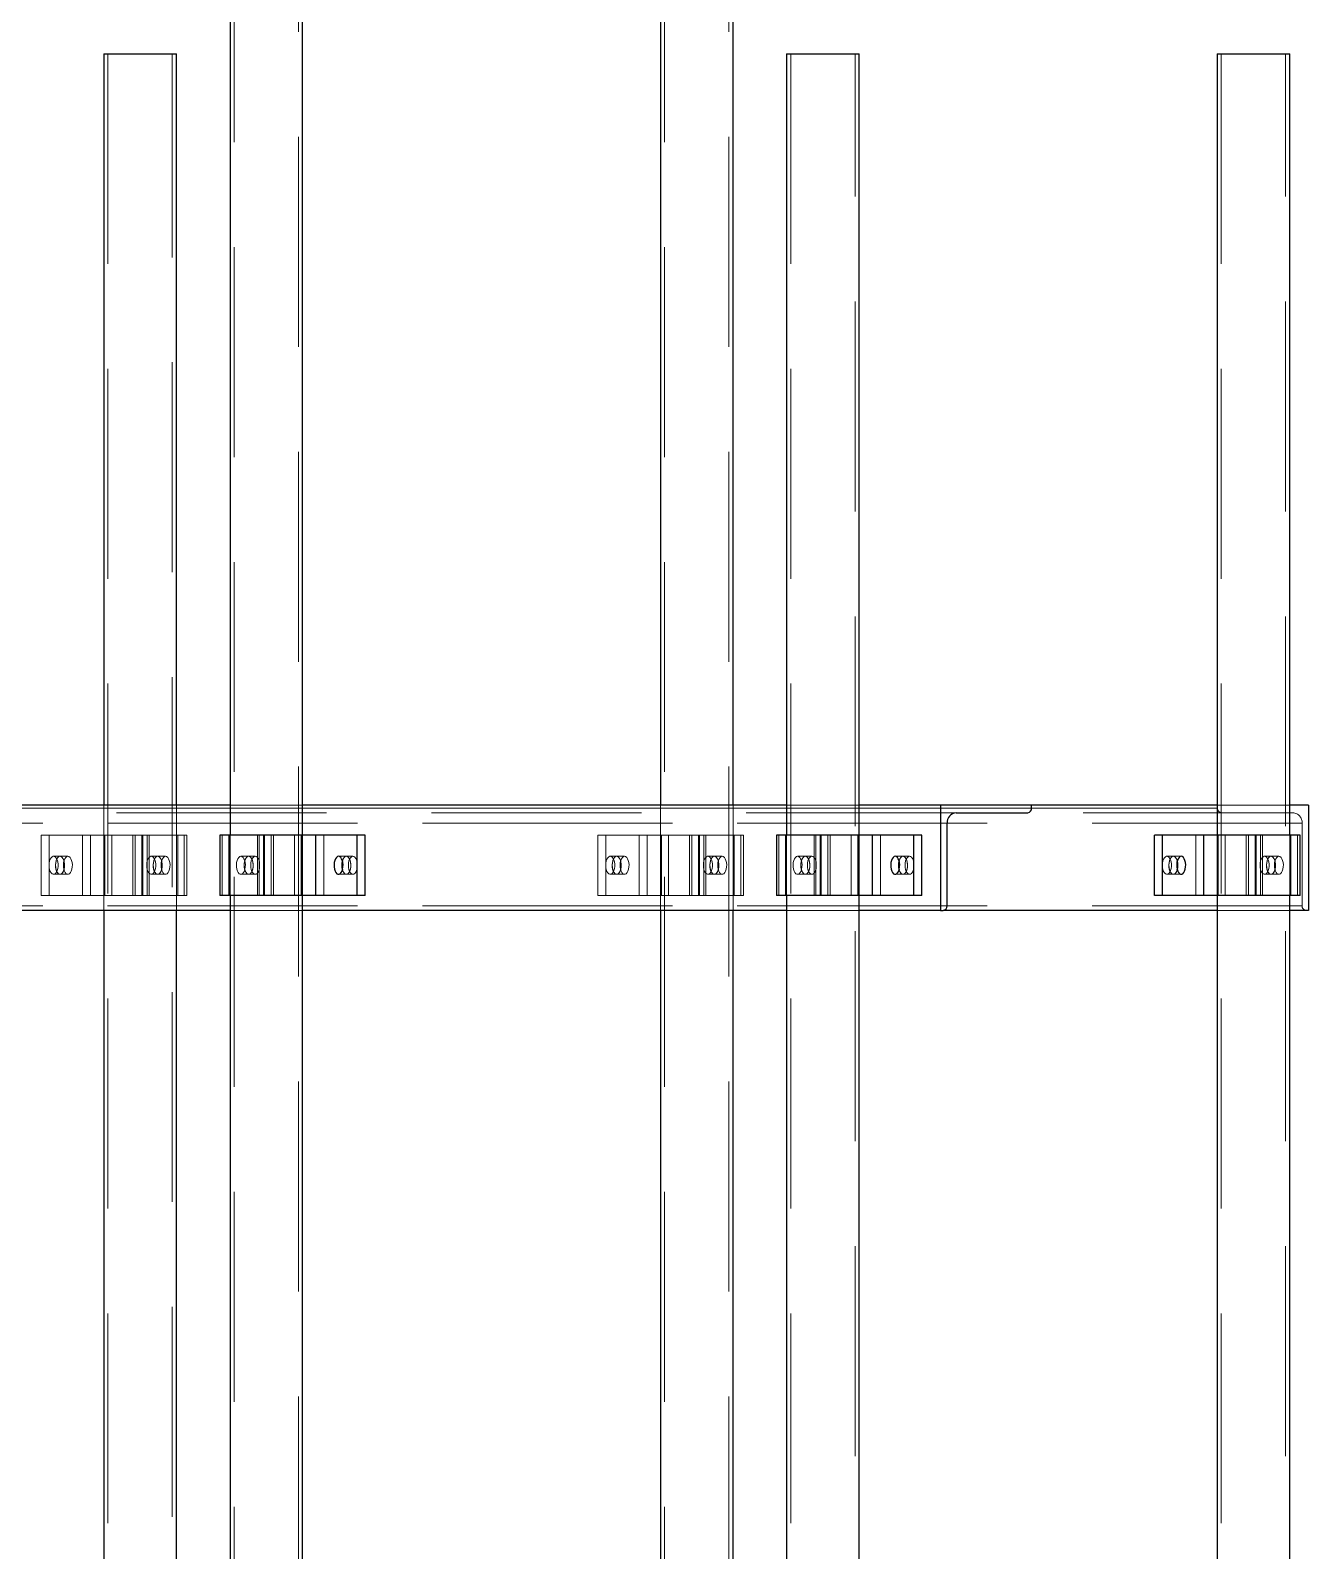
# Model space of a CAD drawing. Header units: millimetres. Extents: x 122 to 2816, y -707 to 556.
# Drawn here: x 680.12 to 687.86, y 318.01 to 327.21 of the extents above; entities that cross this region are included whole.
import ezdxf

# ---------------------------------------------------------------- set-up
doc = ezdxf.new("R2010")
doc.units = ezdxf.units.MM
doc.linetypes.add('HIDDEN', pattern=[1.905, 1.27, -0.635])

msp = doc.modelspace()

# ---------------------------------------------------------------- linework, layer by layer
at = {"color": 7, "linetype": 'Continuous', "lineweight": 25}
for p, q in [((681.330759, 331.613332), (681.330759, 322.340604)), ((681.76985, 322.340604), (681.76985, 331.613332)), ((683.93547, 331.613332), (683.93547, 322.522422)), ((684.374561, 322.522422), (684.374561, 331.613332)), ((680.567288, 327.067877), (680.567288, 322.522422)), ((680.567288, 327.067877), (681.006379, 327.067877)), ((681.006379, 322.522422), (681.006379, 327.067877)), ((684.698941, 327.067877), (684.698941, 322.340604)), ((684.698941, 327.067877), (685.138032, 327.067877)), ((685.138032, 322.340604), (685.138032, 327.067877)), ((687.303652, 327.067877), (687.303652, 322.340604)), ((687.303652, 327.067877), (687.516743, 327.067877)), ((687.516743, 327.067877), (687.742743, 327.067877)), ((687.742743, 322.340604), (687.742743, 327.067877)), ((681.330759, 322.522422), (678.401668, 322.522422)), ((684.698941, 322.522422), (681.76985, 322.522422)), ((685.630165, 322.522422), (685.138032, 322.522422)), ((685.630165, 322.522422), (685.630165, 321.886059)), ((686.181272, 322.522422), (685.630165, 322.522422)), ((685.72464, 322.476968), (686.157653, 322.476968)), ((687.303652, 322.522422), (686.181272, 322.522422)), ((686.181272, 322.504241), (686.181272, 322.522422)), ((687.856974, 322.522422), (687.742743, 322.522422)), ((687.856974, 322.522422), (687.856974, 321.886059)), ((685.66953, 321.913332), (685.66953, 322.413332)), ((681.268487, 322.340604), (681.268487, 321.976968)), ((681.762752, 322.340604), (681.268487, 322.340604)), ((681.762752, 321.976968), (681.762752, 322.340604)), ((681.851109, 322.340604), (681.762752, 322.340604)), ((681.851109, 321.976968), (681.851109, 322.340604)), ((682.101109, 322.340604), (681.851109, 322.340604)), ((682.101109, 321.976968), (682.101109, 322.340604)), ((682.148347, 322.340604), (682.101109, 322.340604)), ((682.148347, 321.976968), (682.148347, 322.340604)), ((684.636668, 322.340604), (684.636668, 321.976968)), ((685.130934, 322.340604), (684.636668, 322.340604)), ((685.130934, 321.976968), (685.130934, 322.340604)), ((685.219291, 322.340604), (685.130934, 322.340604)), ((685.219291, 321.976968), (685.219291, 322.340604)), ((685.469291, 322.340604), (685.219291, 322.340604)), ((685.469291, 321.976968), (685.469291, 322.340604)), ((685.516529, 322.340604), (685.469291, 322.340604)), ((685.516529, 321.976968), (685.516529, 322.340604)), ((686.925156, 321.976968), (686.925156, 322.340604)), ((686.972393, 322.340604), (686.925156, 322.340604)), ((686.972393, 321.976968), (686.972393, 322.340604)), ((687.222393, 322.340604), (686.972393, 322.340604)), ((687.222393, 321.976968), (687.222393, 322.340604)), ((687.31075, 322.340604), (687.222393, 322.340604)), ((687.31075, 321.976968), (687.31075, 322.340604)), ((687.805016, 322.340604), (687.31075, 322.340604)), ((687.805016, 321.976968), (687.805016, 322.340604)), ((681.762752, 321.976968), (681.268487, 321.976968)), ((681.330759, 321.976968), (681.330759, 308.644274)), ((681.851109, 321.976968), (681.762752, 321.976968)), ((681.76985, 308.644274), (681.76985, 321.976968)), ((682.101109, 321.976968), (681.851109, 321.976968)), ((682.148347, 321.976968), (682.101109, 321.976968)), ((685.130934, 321.976968), (684.636668, 321.976968)), ((684.698941, 321.976968), (684.698941, 307.601189)), ((685.219291, 321.976968), (685.130934, 321.976968)), ((685.138032, 307.601189), (685.138032, 321.976968)), ((685.469291, 321.976968), (685.219291, 321.976968)), ((685.516529, 321.976968), (685.469291, 321.976968)), ((686.972393, 321.976968), (686.925156, 321.976968)), ((687.222393, 321.976968), (686.972393, 321.976968)), ((687.31075, 321.976968), (687.222393, 321.976968)), ((687.303652, 321.976968), (687.303652, 308.858863)), ((687.805016, 321.976968), (687.31075, 321.976968)), ((687.742743, 308.722913), (687.742743, 321.976968)), ((681.330759, 321.886059), (678.401668, 321.886059)), ((680.567288, 321.886059), (680.567288, 310.944551)), ((681.006379, 310.808601), (681.006379, 321.886059)), ((684.698941, 321.886059), (681.76985, 321.886059)), ((683.93547, 321.886059), (683.93547, 309.901707)), ((684.374561, 309.765757), (684.374561, 321.886059)), ((685.630165, 321.886059), (685.138032, 321.886059)), ((685.630165, 321.886059), (685.645911, 321.886059)), ((687.303652, 321.886059), (685.645911, 321.886059)), ((687.856974, 321.886059), (687.742743, 321.886059))]:
    msp.add_line(p, q, dxfattribs=at)
at = {"color": 7, "linetype": 'HIDDEN', "lineweight": 18}
for p, q in [((681.355941, 331.613332), (681.355941, 304.340604)), ((681.744668, 304.340604), (681.744668, 331.613332)), ((683.960652, 331.613332), (683.960652, 304.340604)), ((684.349379, 304.340604), (684.349379, 331.613332)), ((680.59247, 327.067877), (680.59247, 302.976968)), ((680.981198, 302.976968), (680.981198, 327.067877)), ((684.724123, 327.067877), (684.724123, 305.249695)), ((685.11285, 305.249695), (685.11285, 327.067877)), ((687.328834, 327.067877), (687.328834, 305.249695)), ((687.717561, 305.249695), (687.717561, 327.067877)), ((685.72464, 322.476968), (674.588277, 322.476968)), ((686.181272, 322.504241), (675.044908, 322.504241)), ((687.305867, 322.504241), (676.169503, 322.504241)), ((680.567288, 322.522422), (680.567288, 321.886059)), ((681.006379, 321.886059), (681.006379, 322.522422)), ((681.76985, 322.522422), (681.330759, 322.522422)), ((683.93547, 322.522422), (683.93547, 321.886059)), ((684.374561, 321.886059), (684.374561, 322.522422)), ((685.138032, 322.522422), (684.698941, 322.522422)), ((687.762498, 322.476968), (686.157653, 322.476968)), ((687.742743, 322.522422), (687.303652, 322.522422)), ((687.305867, 322.504241), (687.305867, 322.522422)), ((685.66953, 322.413332), (674.533166, 322.413332)), ((687.817609, 322.413332), (676.681245, 322.413332)), ((687.817609, 321.913332), (687.817609, 322.413332)), ((680.188792, 321.976968), (680.188792, 322.340604)), ((680.23603, 322.340604), (680.188792, 322.340604)), ((680.23603, 321.976968), (680.23603, 322.340604)), ((680.48603, 322.340604), (680.23603, 322.340604)), ((680.438792, 321.976968), (680.438792, 322.340604)), ((680.48603, 321.976968), (680.48603, 322.340604)), ((680.574386, 322.340604), (680.48603, 322.340604)), ((680.574386, 321.976968), (680.574386, 322.340604)), ((681.068652, 322.340604), (680.574386, 322.340604)), ((680.615505, 321.976968), (680.615505, 322.340604)), ((680.742358, 322.340604), (680.742358, 321.976968)), ((680.756974, 321.976968), (680.756974, 322.340604)), ((680.796904, 322.340604), (680.796904, 321.976968)), ((680.804212, 321.976968), (680.804212, 322.340604)), ((680.830493, 321.976968), (680.830493, 322.340604)), ((680.840971, 321.976968), (680.840971, 322.340604)), ((681.006974, 321.976968), (681.006974, 322.340604)), ((681.014107, 321.976968), (681.014107, 322.340604)), ((681.054212, 321.976968), (681.054212, 322.340604)), ((681.068652, 321.976968), (681.068652, 322.340604)), ((681.282927, 321.976968), (681.282927, 322.340604)), ((681.323032, 322.340604), (681.323032, 321.976968)), ((681.330165, 321.976968), (681.330165, 322.340604)), ((681.330759, 322.340604), (681.330759, 321.976968)), ((681.496168, 321.976968), (681.496168, 322.340604)), ((681.506646, 321.976968), (681.506646, 322.340604)), ((681.532927, 321.976968), (681.532927, 322.340604)), ((681.540235, 321.976968), (681.540235, 322.340604)), ((681.580165, 321.976968), (681.580165, 322.340604)), ((681.59478, 321.976968), (681.59478, 322.340604)), ((681.721633, 321.976968), (681.721633, 322.340604)), ((681.76985, 321.976968), (681.76985, 322.340604)), ((681.898347, 321.976968), (681.898347, 322.340604)), ((683.556974, 321.976968), (683.556974, 322.340604)), ((683.604212, 322.340604), (683.556974, 322.340604)), ((683.604212, 321.976968), (683.604212, 322.340604)), ((683.854212, 322.340604), (683.604212, 322.340604)), ((683.806974, 321.976968), (683.806974, 322.340604)), ((683.854212, 321.976968), (683.854212, 322.340604)), ((683.942568, 322.340604), (683.854212, 322.340604)), ((683.942568, 321.976968), (683.942568, 322.340604)), ((684.436834, 322.340604), (683.942568, 322.340604)), ((683.983687, 321.976968), (683.983687, 322.340604)), ((684.11054, 322.340604), (684.11054, 321.976968)), ((684.125156, 321.976968), (684.125156, 322.340604)), ((684.165086, 322.340604), (684.165086, 321.976968)), ((684.172393, 321.976968), (684.172393, 322.340604)), ((684.198675, 321.976968), (684.198675, 322.340604)), ((684.209153, 321.976968), (684.209153, 322.340604)), ((684.375156, 321.976968), (684.375156, 322.340604)), ((684.382288, 321.976968), (684.382288, 322.340604)), ((684.422393, 321.976968), (684.422393, 322.340604)), ((684.436834, 321.976968), (684.436834, 322.340604)), ((684.651109, 321.976968), (684.651109, 322.340604)), ((684.691214, 322.340604), (684.691214, 321.976968)), ((684.698347, 321.976968), (684.698347, 322.340604)), ((684.698941, 322.340604), (684.698941, 321.976968)), ((684.864349, 321.976968), (684.864349, 322.340604)), ((684.874828, 321.976968), (684.874828, 322.340604)), ((684.901109, 321.976968), (684.901109, 322.340604)), ((684.908417, 321.976968), (684.908417, 322.340604)), ((684.948347, 321.976968), (684.948347, 322.340604)), ((684.962962, 321.976968), (684.962962, 322.340604)), ((685.089815, 321.976968), (685.089815, 322.340604)), ((685.138032, 321.976968), (685.138032, 322.340604)), ((685.266529, 321.976968), (685.266529, 322.340604)), ((687.175156, 321.976968), (687.175156, 322.340604)), ((687.303652, 322.340604), (687.303652, 321.976968)), ((687.351869, 321.976968), (687.351869, 322.340604)), ((687.478722, 322.340604), (687.478722, 321.976968)), ((687.493337, 321.976968), (687.493337, 322.340604)), ((687.533267, 322.340604), (687.533267, 321.976968)), ((687.540575, 321.976968), (687.540575, 322.340604)), ((687.566857, 321.976968), (687.566857, 322.340604)), ((687.577335, 321.976968), (687.577335, 322.340604)), ((687.742743, 321.976968), (687.742743, 322.340604)), ((687.743337, 321.976968), (687.743337, 322.340604)), ((687.75047, 321.976968), (687.75047, 322.340604)), ((687.790575, 321.976968), (687.790575, 322.340604)), ((680.302428, 322.213332), (680.263064, 322.213332)), ((680.349666, 322.213332), (680.302428, 322.213332)), ((680.893337, 322.213332), (680.853973, 322.213332)), ((680.940575, 322.213332), (680.893337, 322.213332)), ((681.443801, 322.213332), (681.396564, 322.213332)), ((681.483166, 322.213332), (681.443801, 322.213332)), ((682.03471, 322.213332), (681.987473, 322.213332)), ((682.074075, 322.213332), (682.03471, 322.213332)), ((683.67061, 322.213332), (683.631245, 322.213332)), ((683.717848, 322.213332), (683.67061, 322.213332)), ((684.261519, 322.213332), (684.222154, 322.213332)), ((684.308757, 322.213332), (684.261519, 322.213332)), ((684.811983, 322.213332), (684.764745, 322.213332)), ((684.851348, 322.213332), (684.811983, 322.213332)), ((685.402892, 322.213332), (685.355654, 322.213332)), ((685.442257, 322.213332), (685.402892, 322.213332)), ((687.038792, 322.213332), (686.999427, 322.213332)), ((687.08603, 322.213332), (687.038792, 322.213332)), ((687.629701, 322.213332), (687.590336, 322.213332)), ((687.676939, 322.213332), (687.629701, 322.213332)), ((680.263064, 322.104241), (680.302428, 322.104241)), ((680.302428, 322.104241), (680.349666, 322.104241)), ((680.853973, 322.104241), (680.893337, 322.104241)), ((680.893337, 322.104241), (680.940575, 322.104241)), ((681.396564, 322.104241), (681.443801, 322.104241)), ((681.443801, 322.104241), (681.483166, 322.104241)), ((681.987473, 322.104241), (682.03471, 322.104241)), ((682.03471, 322.104241), (682.074075, 322.104241)), ((683.631245, 322.104241), (683.67061, 322.104241)), ((683.67061, 322.104241), (683.717848, 322.104241)), ((684.222154, 322.104241), (684.261519, 322.104241)), ((684.261519, 322.104241), (684.308757, 322.104241)), ((684.764745, 322.104241), (684.811983, 322.104241)), ((684.811983, 322.104241), (684.851348, 322.104241)), ((685.355654, 322.104241), (685.402892, 322.104241)), ((685.402892, 322.104241), (685.442257, 322.104241)), ((686.999427, 322.104241), (687.038792, 322.104241)), ((687.038792, 322.104241), (687.08603, 322.104241)), ((687.590336, 322.104241), (687.629701, 322.104241)), ((687.629701, 322.104241), (687.676939, 322.104241)), ((685.66953, 321.913332), (674.533166, 321.913332)), ((687.817609, 321.913332), (676.681245, 321.913332)), ((680.23603, 321.976968), (680.188792, 321.976968)), ((680.48603, 321.976968), (680.23603, 321.976968)), ((680.574386, 321.976968), (680.48603, 321.976968)), ((681.068652, 321.976968), (680.574386, 321.976968)), ((683.604212, 321.976968), (683.556974, 321.976968)), ((683.854212, 321.976968), (683.604212, 321.976968)), ((683.942568, 321.976968), (683.854212, 321.976968)), ((684.436834, 321.976968), (683.942568, 321.976968)), ((681.76985, 321.886059), (681.330759, 321.886059)), ((685.138032, 321.886059), (684.698941, 321.886059)), ((687.742743, 321.886059), (687.303652, 321.886059))]:
    msp.add_line(p, q, dxfattribs=at)
at = {"color": 7, "linetype": 'HIDDEN', "lineweight": 18, "flags": 128}
for points in [[(680.235791, 322.158786), (680.236648, 322.145221), (680.239164, 322.132509), (680.243183, 322.121447), (680.24845, 322.112732), (680.254636, 322.10691), (680.261351, 322.104348), (680.268174, 322.105207), (680.274676, 322.109432), (680.280448, 322.116758), (680.285128, 322.126725), (680.288421, 322.138707), (680.290121, 322.15195), (680.290121, 322.165622), (680.288421, 322.178866), (680.285128, 322.190847), (680.280448, 322.200814), (680.274676, 322.20814), (680.268174, 322.212365), (680.261351, 322.213224), (680.254636, 322.210662), (680.24845, 322.20484), (680.243183, 322.196125), (680.239164, 322.185064), (680.236648, 322.172351), (680.235791, 322.158786)], [(680.275156, 322.158786), (680.276012, 322.145221), (680.278529, 322.132509), (680.282547, 322.121447), (680.287815, 322.112732), (680.294001, 322.10691), (680.300716, 322.104348), (680.307539, 322.105207), (680.31404, 322.109432), (680.319813, 322.116758), (680.324492, 322.126725), (680.327786, 322.138707), (680.329486, 322.15195), (680.329486, 322.165622), (680.327786, 322.178866), (680.324492, 322.190847), (680.319813, 322.200814), (680.31404, 322.20814), (680.307539, 322.212365), (680.300716, 322.213224), (680.294001, 322.210662), (680.287815, 322.20484), (680.282547, 322.196125), (680.278529, 322.185064), (680.276012, 322.172351), (680.275156, 322.158786)], [(680.302428, 322.213332), (680.295646, 322.211618), (680.28929, 322.206585), (680.283759, 322.198548), (680.279401, 322.188013), (680.27649, 322.175642), (680.275209, 322.162211), (680.275639, 322.148565), (680.277751, 322.135562), (680.281414, 322.124017), (680.286398, 322.114658), (680.292389, 322.108071), (680.29901, 322.104671), (680.305847, 322.104671), (680.312468, 322.108071), (680.318459, 322.114658), (680.323442, 322.124017), (680.327105, 322.135562), (680.329218, 322.148565), (680.329647, 322.162211), (680.328366, 322.175642), (680.325455, 322.188013), (680.321098, 322.198548), (680.315567, 322.206585), (680.309211, 322.211618), (680.302428, 322.213332)], [(680.349666, 322.213332), (680.342884, 322.211618), (680.336527, 322.206585), (680.330997, 322.198548), (680.326639, 322.188013), (680.323728, 322.175642), (680.322447, 322.162211), (680.322876, 322.148565), (680.324989, 322.135562), (680.328652, 322.124017), (680.333636, 322.114658), (680.339626, 322.108071), (680.346248, 322.104671), (680.353084, 322.104671), (680.359706, 322.108071), (680.365697, 322.114658), (680.37068, 322.124017), (680.374343, 322.135562), (680.376456, 322.148565), (680.376885, 322.162211), (680.375604, 322.175642), (680.372693, 322.188013), (680.368336, 322.198548), (680.362805, 322.206585), (680.356449, 322.211618), (680.349666, 322.213332)], [(680.8267, 322.158786), (680.827557, 322.145221), (680.830073, 322.132509), (680.834092, 322.121447), (680.839359, 322.112732), (680.845545, 322.10691), (680.85226, 322.104348), (680.859083, 322.105207), (680.865585, 322.109432), (680.871357, 322.116758), (680.876037, 322.126725), (680.87933, 322.138707), (680.88103, 322.15195), (680.88103, 322.165622), (680.87933, 322.178866), (680.876037, 322.190847), (680.871357, 322.200814), (680.865585, 322.20814), (680.859083, 322.212365), (680.85226, 322.213224), (680.845545, 322.210662), (680.839359, 322.20484), (680.834092, 322.196125), (680.830073, 322.185064), (680.827557, 322.172351), (680.8267, 322.158786)], [(680.866065, 322.158786), (680.866922, 322.145221), (680.869438, 322.132509), (680.873456, 322.121447), (680.878724, 322.112732), (680.88491, 322.10691), (680.891625, 322.104348), (680.898448, 322.105207), (680.90495, 322.109432), (680.910722, 322.116758), (680.915402, 322.126725), (680.918695, 322.138707), (680.920395, 322.15195), (680.920395, 322.165622), (680.918695, 322.178866), (680.915402, 322.190847), (680.910722, 322.200814), (680.90495, 322.20814), (680.898448, 322.212365), (680.891625, 322.213224), (680.88491, 322.210662), (680.878724, 322.20484), (680.873456, 322.196125), (680.869438, 322.185064), (680.866922, 322.172351), (680.866065, 322.158786)], [(680.893337, 322.213332), (680.886555, 322.211618), (680.880199, 322.206585), (680.874668, 322.198548), (680.87031, 322.188013), (680.8674, 322.175642), (680.866119, 322.162211), (680.866548, 322.148565), (680.86866, 322.135562), (680.872323, 322.124017), (680.877307, 322.114658), (680.883298, 322.108071), (680.889919, 322.104671), (680.896756, 322.104671), (680.903377, 322.108071), (680.909368, 322.114658), (680.914351, 322.124017), (680.918015, 322.135562), (680.920127, 322.148565), (680.920556, 322.162211), (680.919275, 322.175642), (680.916365, 322.188013), (680.912007, 322.198548), (680.906476, 322.206585), (680.90012, 322.211618), (680.893337, 322.213332)], [(680.940575, 322.213332), (680.933793, 322.211618), (680.927436, 322.206585), (680.921906, 322.198548), (680.917548, 322.188013), (680.914637, 322.175642), (680.913356, 322.162211), (680.913786, 322.148565), (680.915898, 322.135562), (680.919561, 322.124017), (680.924545, 322.114658), (680.930535, 322.108071), (680.937157, 322.104671), (680.943993, 322.104671), (680.950615, 322.108071), (680.956606, 322.114658), (680.961589, 322.124017), (680.965252, 322.135562), (680.967365, 322.148565), (680.967794, 322.162211), (680.966513, 322.175642), (680.963602, 322.188013), (680.959245, 322.198548), (680.953714, 322.206585), (680.947358, 322.211618), (680.940575, 322.213332)], [(681.396564, 322.213332), (681.389781, 322.211618), (681.383425, 322.206585), (681.377894, 322.198548), (681.373536, 322.188013), (681.370626, 322.175642), (681.369345, 322.162211), (681.369774, 322.148565), (681.371886, 322.135562), (681.37555, 322.124017), (681.380533, 322.114658), (681.386524, 322.108071), (681.393145, 322.104671), (681.399982, 322.104671), (681.406603, 322.108071), (681.412594, 322.114658), (681.417578, 322.124017), (681.421241, 322.135562), (681.423353, 322.148565), (681.423782, 322.162211), (681.422501, 322.175642), (681.419591, 322.188013), (681.415233, 322.198548), (681.409702, 322.206585), (681.403346, 322.211618), (681.396564, 322.213332)], [(681.416529, 322.158786), (681.417385, 322.145221), (681.419902, 322.132509), (681.42392, 322.121447), (681.429188, 322.112732), (681.435374, 322.10691), (681.442089, 322.104348), (681.448912, 322.105207), (681.455413, 322.109432), (681.461186, 322.116758), (681.465865, 322.126725), (681.469159, 322.138707), (681.470859, 322.15195), (681.470859, 322.165622), (681.469159, 322.178866), (681.465865, 322.190847), (681.461186, 322.200814), (681.455413, 322.20814), (681.448912, 322.212365), (681.442089, 322.213224), (681.435374, 322.210662), (681.429188, 322.20484), (681.42392, 322.196125), (681.419902, 322.185064), (681.417385, 322.172351), (681.416529, 322.158786)], [(681.443801, 322.213332), (681.437019, 322.211618), (681.430663, 322.206585), (681.425132, 322.198548), (681.420774, 322.188013), (681.417863, 322.175642), (681.416582, 322.162211), (681.417012, 322.148565), (681.419124, 322.135562), (681.422787, 322.124017), (681.427771, 322.114658), (681.433762, 322.108071), (681.440383, 322.104671), (681.447219, 322.104671), (681.453841, 322.108071), (681.459832, 322.114658), (681.464815, 322.124017), (681.468478, 322.135562), (681.470591, 322.148565), (681.47102, 322.162211), (681.469739, 322.175642), (681.466828, 322.188013), (681.462471, 322.198548), (681.45694, 322.206585), (681.450584, 322.211618), (681.443801, 322.213332)], [(681.455893, 322.158786), (681.45675, 322.145221), (681.459267, 322.132509), (681.463285, 322.121447), (681.468553, 322.112732), (681.474738, 322.10691), (681.481454, 322.104348), (681.488276, 322.105207), (681.494778, 322.109432), (681.50055, 322.116758), (681.50523, 322.126725), (681.508524, 322.138707), (681.510224, 322.15195), (681.510224, 322.165622), (681.508524, 322.178866), (681.50523, 322.190847), (681.50055, 322.200814), (681.494778, 322.20814), (681.488276, 322.212365), (681.481454, 322.213224), (681.474738, 322.210662), (681.468553, 322.20484), (681.463285, 322.196125), (681.459267, 322.185064), (681.45675, 322.172351), (681.455893, 322.158786)], [(682.03471, 322.213332), (682.027928, 322.211618), (682.021572, 322.206585), (682.016041, 322.198548), (682.011683, 322.188013), (682.011092, 322.186059)], [(682.011092, 322.131513), (682.013696, 322.124017), (682.01868, 322.114658), (682.024671, 322.108071), (682.031292, 322.104671), (682.038129, 322.104671), (682.04475, 322.108071), (682.050741, 322.114658), (682.055724, 322.124017), (682.059387, 322.135562), (682.0615, 322.148565), (682.061929, 322.162211), (682.060648, 322.175642), (682.057738, 322.188013), (682.05338, 322.198548), (682.047849, 322.206585), (682.041493, 322.211618), (682.03471, 322.213332), (682.03471, 322.213332)], [(682.011092, 322.131513), (682.014829, 322.121447), (682.020097, 322.112732), (682.026283, 322.10691), (682.032998, 322.104348), (682.039821, 322.105207), (682.046323, 322.109432), (682.052095, 322.116758), (682.056774, 322.126725), (682.060068, 322.138707), (682.061768, 322.15195), (682.061768, 322.165622), (682.060068, 322.178866), (682.056774, 322.190847), (682.052095, 322.200814), (682.046323, 322.20814), (682.039821, 322.212365), (682.032998, 322.213224), (682.026283, 322.210662), (682.020097, 322.20484), (682.014829, 322.196125), (682.011092, 322.186059)], [(682.046802, 322.158786), (682.047659, 322.145221), (682.050176, 322.132509), (682.054194, 322.121447), (682.059462, 322.112732), (682.065647, 322.10691), (682.072363, 322.104348), (682.079186, 322.105207), (682.085687, 322.109432), (682.091459, 322.116758), (682.096139, 322.126725), (682.099433, 322.138707), (682.101133, 322.15195), (682.101133, 322.165622), (682.099433, 322.178866), (682.096139, 322.190847), (682.091459, 322.200814), (682.085687, 322.20814), (682.079186, 322.212365), (682.072363, 322.213224), (682.065647, 322.210662), (682.059462, 322.20484), (682.054194, 322.196125), (682.050176, 322.185064), (682.047659, 322.172351), (682.046802, 322.158786)], [(683.603973, 322.158786), (683.604829, 322.145221), (683.607346, 322.132509), (683.611364, 322.121447), (683.616632, 322.112732), (683.622818, 322.10691), (683.629533, 322.104348), (683.636356, 322.105207), (683.642858, 322.109432), (683.64863, 322.116758), (683.653309, 322.126725), (683.656603, 322.138707), (683.658303, 322.15195), (683.658303, 322.165622), (683.656603, 322.178866), (683.653309, 322.190847), (683.64863, 322.200814), (683.642858, 322.20814), (683.636356, 322.212365), (683.629533, 322.213224), (683.622818, 322.210662), (683.616632, 322.20484), (683.611364, 322.196125), (683.607346, 322.185064), (683.604829, 322.172351), (683.603973, 322.158786)], [(683.643337, 322.158786), (683.644194, 322.145221), (683.646711, 322.132509), (683.650729, 322.121447), (683.655997, 322.112732), (683.662182, 322.10691), (683.668898, 322.104348), (683.675721, 322.105207), (683.682222, 322.109432), (683.687994, 322.116758), (683.692674, 322.126725), (683.695968, 322.138707), (683.697668, 322.15195), (683.697668, 322.165622), (683.695968, 322.178866), (683.692674, 322.190847), (683.687994, 322.200814), (683.682222, 322.20814), (683.675721, 322.212365), (683.668898, 322.213224), (683.662182, 322.210662), (683.655997, 322.20484), (683.650729, 322.196125), (683.646711, 322.185064), (683.644194, 322.172351), (683.643337, 322.158786)], [(683.67061, 322.213332), (683.663828, 322.211618), (683.657471, 322.206585), (683.651941, 322.198548), (683.647583, 322.188013), (683.644672, 322.175642), (683.643391, 322.162211), (683.64382, 322.148565), (683.645933, 322.135562), (683.649596, 322.124017), (683.65458, 322.114658), (683.66057, 322.108071), (683.667192, 322.104671), (683.674028, 322.104671), (683.68065, 322.108071), (683.686641, 322.114658), (683.691624, 322.124017), (683.695287, 322.135562), (683.6974, 322.148565), (683.697829, 322.162211), (683.696548, 322.175642), (683.693637, 322.188013), (683.68928, 322.198548), (683.683749, 322.206585), (683.677393, 322.211618), (683.67061, 322.213332)], [(683.717848, 322.213332), (683.711065, 322.211618), (683.704709, 322.206585), (683.699178, 322.198548), (683.694821, 322.188013), (683.69191, 322.175642), (683.690629, 322.162211), (683.691058, 322.148565), (683.693171, 322.135562), (683.696834, 322.124017), (683.701817, 322.114658), (683.707808, 322.108071), (683.71443, 322.104671), (683.721266, 322.104671), (683.727888, 322.108071), (683.733878, 322.114658), (683.738862, 322.124017), (683.742525, 322.135562), (683.744638, 322.148565), (683.745067, 322.162211), (683.743786, 322.175642), (683.740875, 322.188013), (683.736517, 322.198548), (683.730987, 322.206585), (683.72463, 322.211618), (683.717848, 322.213332)], [(684.194882, 322.158786), (684.195739, 322.145221), (684.198255, 322.132509), (684.202273, 322.121447), (684.207541, 322.112732), (684.213727, 322.10691), (684.220442, 322.104348), (684.227265, 322.105207), (684.233767, 322.109432), (684.239539, 322.116758), (684.244219, 322.126725), (684.247512, 322.138707), (684.249212, 322.15195), (684.249212, 322.165622), (684.247512, 322.178866), (684.244219, 322.190847), (684.239539, 322.200814), (684.233767, 322.20814), (684.227265, 322.212365), (684.220442, 322.213224), (684.213727, 322.210662), (684.207541, 322.20484), (684.202273, 322.196125), (684.198255, 322.185064), (684.195739, 322.172351), (684.194882, 322.158786)], [(684.234247, 322.158786), (684.235103, 322.145221), (684.23762, 322.132509), (684.241638, 322.121447), (684.246906, 322.112732), (684.253092, 322.10691), (684.259807, 322.104348), (684.26663, 322.105207), (684.273131, 322.109432), (684.278904, 322.116758), (684.283583, 322.126725), (684.286877, 322.138707), (684.288577, 322.15195), (684.288577, 322.165622), (684.286877, 322.178866), (684.283583, 322.190847), (684.278904, 322.200814), (684.273131, 322.20814), (684.26663, 322.212365), (684.259807, 322.213224), (684.253092, 322.210662), (684.246906, 322.20484), (684.241638, 322.196125), (684.23762, 322.185064), (684.235103, 322.172351), (684.234247, 322.158786)], [(684.261519, 322.213332), (684.254737, 322.211618), (684.248381, 322.206585), (684.24285, 322.198548), (684.238492, 322.188013), (684.235581, 322.175642), (684.2343, 322.162211), (684.23473, 322.148565), (684.236842, 322.135562), (684.240505, 322.124017), (684.245489, 322.114658), (684.251479, 322.108071), (684.258101, 322.104671), (684.264937, 322.104671), (684.271559, 322.108071), (684.27755, 322.114658), (684.282533, 322.124017), (684.286196, 322.135562), (684.288309, 322.148565), (684.288738, 322.162211), (684.287457, 322.175642), (684.284546, 322.188013), (684.280189, 322.198548), (684.274658, 322.206585), (684.268302, 322.211618), (684.261519, 322.213332)], [(684.308757, 322.213332), (684.301975, 322.211618), (684.295618, 322.206585), (684.290088, 322.198548), (684.28573, 322.188013), (684.282819, 322.175642), (684.281538, 322.162211), (684.281967, 322.148565), (684.28408, 322.135562), (684.287743, 322.124017), (684.292726, 322.114658), (684.298717, 322.108071), (684.305339, 322.104671), (684.312175, 322.104671), (684.318797, 322.108071), (684.324787, 322.114658), (684.329771, 322.124017), (684.333434, 322.135562), (684.335547, 322.148565), (684.335976, 322.162211), (684.334695, 322.175642), (684.331784, 322.188013), (684.327426, 322.198548), (684.321896, 322.206585), (684.315539, 322.211618), (684.308757, 322.213332)], [(684.764745, 322.213332), (684.757963, 322.211618), (684.751607, 322.206585), (684.746076, 322.198548), (684.741718, 322.188013), (684.738807, 322.175642), (684.737526, 322.162211), (684.737956, 322.148565), (684.740068, 322.135562), (684.743731, 322.124017), (684.748715, 322.114658), (684.754706, 322.108071), (684.761327, 322.104671), (684.768164, 322.104671), (684.774785, 322.108071), (684.780776, 322.114658), (684.785759, 322.124017), (684.789422, 322.135562), (684.791535, 322.148565), (684.791964, 322.162211), (684.790683, 322.175642), (684.787772, 322.188013), (684.783415, 322.198548), (684.777884, 322.206585), (684.771528, 322.211618), (684.764745, 322.213332)], [(684.78471, 322.158786), (684.785567, 322.145221), (684.788084, 322.132509), (684.792102, 322.121447), (684.79737, 322.112732), (684.803555, 322.10691), (684.810271, 322.104348), (684.817094, 322.105207), (684.823595, 322.109432), (684.829367, 322.116758), (684.834047, 322.126725), (684.837341, 322.138707), (684.839041, 322.15195), (684.839041, 322.165622), (684.837341, 322.178866), (684.834047, 322.190847), (684.829367, 322.200814), (684.823595, 322.20814), (684.817094, 322.212365), (684.810271, 322.213224), (684.803555, 322.210662), (684.79737, 322.20484), (684.792102, 322.196125), (684.788084, 322.185064), (684.785567, 322.172351), (684.78471, 322.158786)], [(684.811983, 322.213332), (684.805201, 322.211618), (684.798844, 322.206585), (684.793314, 322.198548), (684.788956, 322.188013), (684.786045, 322.175642), (684.784764, 322.162211), (684.785193, 322.148565), (684.787306, 322.135562), (684.790969, 322.124017), (684.795953, 322.114658), (684.801943, 322.108071), (684.808565, 322.104671), (684.815401, 322.104671), (684.822023, 322.108071), (684.828014, 322.114658), (684.832997, 322.124017), (684.83666, 322.135562), (684.838773, 322.148565), (684.839202, 322.162211), (684.837921, 322.175642), (684.83501, 322.188013), (684.830653, 322.198548), (684.825122, 322.206585), (684.818766, 322.211618), (684.811983, 322.213332)], [(684.824075, 322.158786), (684.824932, 322.145221), (684.827449, 322.132509), (684.831467, 322.121447), (684.836734, 322.112732), (684.84292, 322.10691), (684.849635, 322.104348), (684.856458, 322.105207), (684.86296, 322.109432), (684.868732, 322.116758), (684.873412, 322.126725), (684.876705, 322.138707), (684.878406, 322.15195), (684.878406, 322.165622), (684.876705, 322.178866), (684.873412, 322.190847), (684.868732, 322.200814), (684.86296, 322.20814), (684.856458, 322.212365), (684.849635, 322.213224), (684.84292, 322.210662), (684.836734, 322.20484), (684.831467, 322.196125), (684.827449, 322.185064), (684.824932, 322.172351), (684.824075, 322.158786)], [(685.402892, 322.213332), (685.39611, 322.211618), (685.389753, 322.206585), (685.384223, 322.198548), (685.379865, 322.188013), (685.379273, 322.186059)], [(685.379273, 322.131513), (685.381878, 322.124017), (685.386862, 322.114658), (685.392852, 322.108071), (685.399474, 322.104671), (685.40631, 322.104671), (685.412932, 322.108071), (685.418923, 322.114658), (685.423906, 322.124017), (685.427569, 322.135562), (685.429682, 322.148565), (685.430111, 322.162211), (685.42883, 322.175642), (685.425919, 322.188013), (685.421562, 322.198548), (685.416031, 322.206585), (685.409675, 322.211618), (685.402892, 322.213332), (685.402892, 322.213332)], [(685.379273, 322.131513), (685.383011, 322.121447), (685.388279, 322.112732), (685.394464, 322.10691), (685.40118, 322.104348), (685.408003, 322.105207), (685.414504, 322.109432), (685.420276, 322.116758), (685.424956, 322.126725), (685.42825, 322.138707), (685.42995, 322.15195), (685.42995, 322.165622), (685.42825, 322.178866), (685.424956, 322.190847), (685.420276, 322.200814), (685.414504, 322.20814), (685.408003, 322.212365), (685.40118, 322.213224), (685.394464, 322.210662), (685.388279, 322.20484), (685.383011, 322.196125), (685.379273, 322.186059)], [(685.414984, 322.158786), (685.415841, 322.145221), (685.418358, 322.132509), (685.422376, 322.121447), (685.427644, 322.112732), (685.433829, 322.10691), (685.440545, 322.104348), (685.447367, 322.105207), (685.453869, 322.109432), (685.459641, 322.116758), (685.464321, 322.126725), (685.467615, 322.138707), (685.469315, 322.15195), (685.469315, 322.165622), (685.467615, 322.178866), (685.464321, 322.190847), (685.459641, 322.200814), (685.453869, 322.20814), (685.447367, 322.212365), (685.440545, 322.213224), (685.433829, 322.210662), (685.427644, 322.20484), (685.422376, 322.196125), (685.418358, 322.185064), (685.415841, 322.172351), (685.414984, 322.158786)], [(686.972154, 322.158786), (686.973011, 322.145221), (686.975528, 322.132509), (686.979546, 322.121447), (686.984814, 322.112732), (686.990999, 322.10691), (686.997715, 322.104348), (687.004538, 322.105207), (687.011039, 322.109432), (687.016811, 322.116758), (687.021491, 322.126725), (687.024785, 322.138707), (687.026485, 322.15195), (687.026485, 322.165622), (687.024785, 322.178866), (687.021491, 322.190847), (687.016811, 322.200814), (687.011039, 322.20814), (687.004538, 322.212365), (686.997715, 322.213224), (686.990999, 322.210662), (686.984814, 322.20484), (686.979546, 322.196125), (686.975528, 322.185064), (686.973011, 322.172351), (686.972154, 322.158786)], [(687.062411, 322.186059), (687.060856, 322.190847), (687.056176, 322.200814), (687.050404, 322.20814), (687.043902, 322.212365), (687.037079, 322.213224), (687.030364, 322.210662), (687.024179, 322.20484), (687.018911, 322.196125), (687.014893, 322.185064), (687.012376, 322.172351), (687.011519, 322.158786)], [(687.038792, 322.213332), (687.03201, 322.211618), (687.025653, 322.206585), (687.020122, 322.198548), (687.015765, 322.188013), (687.012854, 322.175642), (687.011573, 322.162211), (687.012002, 322.148565), (687.014115, 322.135562), (687.017778, 322.124017), (687.022761, 322.114658), (687.028752, 322.108071), (687.035374, 322.104671), (687.04221, 322.104671), (687.048832, 322.108071), (687.054822, 322.114658), (687.059806, 322.124017), (687.062411, 322.131513)], [(687.062411, 322.186059), (687.061819, 322.188013), (687.057461, 322.198548), (687.051931, 322.206585), (687.045574, 322.211618), (687.038792, 322.213332)], [(687.563064, 322.158786), (687.56392, 322.145221), (687.566437, 322.132509), (687.570455, 322.121447), (687.575723, 322.112732), (687.581909, 322.10691), (687.588624, 322.104348), (687.595447, 322.105207), (687.601948, 322.109432), (687.607721, 322.116758), (687.6124, 322.126725), (687.615694, 322.138707), (687.617394, 322.15195), (687.617394, 322.165622), (687.615694, 322.178866), (687.6124, 322.190847), (687.607721, 322.200814), (687.601948, 322.20814), (687.595447, 322.212365), (687.588624, 322.213224), (687.581909, 322.210662), (687.575723, 322.20484), (687.570455, 322.196125), (687.566437, 322.185064), (687.56392, 322.172351), (687.563064, 322.158786)], [(687.602428, 322.158786), (687.603285, 322.145221), (687.605802, 322.132509), (687.60982, 322.121447), (687.615088, 322.112732), (687.621273, 322.10691), (687.627989, 322.104348), (687.634811, 322.105207), (687.641313, 322.109432), (687.647085, 322.116758), (687.651765, 322.126725), (687.655059, 322.138707), (687.656759, 322.15195), (687.656759, 322.165622), (687.655059, 322.178866), (687.651765, 322.190847), (687.647085, 322.200814), (687.641313, 322.20814), (687.634811, 322.212365), (687.627989, 322.213224), (687.621273, 322.210662), (687.615088, 322.20484), (687.60982, 322.196125), (687.605802, 322.185064), (687.603285, 322.172351), (687.602428, 322.158786)], [(687.629701, 322.213332), (687.622919, 322.211618), (687.616562, 322.206585), (687.611032, 322.198548), (687.606674, 322.188013), (687.603763, 322.175642), (687.602482, 322.162211), (687.602911, 322.148565), (687.605024, 322.135562), (687.608687, 322.124017), (687.613671, 322.114658), (687.619661, 322.108071), (687.626283, 322.104671), (687.633119, 322.104671), (687.639741, 322.108071), (687.645732, 322.114658), (687.650715, 322.124017), (687.654378, 322.135562), (687.656491, 322.148565), (687.65692, 322.162211), (687.655639, 322.175642), (687.652728, 322.188013), (687.648371, 322.198548), (687.64284, 322.206585), (687.636484, 322.211618), (687.629701, 322.213332)], [(687.676939, 322.213332), (687.670156, 322.211618), (687.6638, 322.206585), (687.658269, 322.198548), (687.653912, 322.188013), (687.651001, 322.175642), (687.64972, 322.162211), (687.650149, 322.148565), (687.652262, 322.135562), (687.655925, 322.124017), (687.660908, 322.114658), (687.666899, 322.108071), (687.673521, 322.104671), (687.680357, 322.104671), (687.686979, 322.108071), (687.692969, 322.114658), (687.697953, 322.124017), (687.701616, 322.135562), (687.703728, 322.148565), (687.704158, 322.162211), (687.702877, 322.175642), (687.699966, 322.188013), (687.695608, 322.198548), (687.690078, 322.206585), (687.683721, 322.211618), (687.676939, 322.213332)], [(687.011519, 322.158786), (687.012376, 322.145221), (687.014893, 322.132509), (687.018911, 322.121447), (687.024179, 322.112732), (687.030364, 322.10691), (687.037079, 322.104348), (687.043902, 322.105207), (687.050404, 322.109432), (687.056176, 322.116758), (687.060856, 322.126725), (687.062411, 322.131513)]]:
    msp.add_lwpolyline(points, dxfattribs=at)
at = {"color": 7, "linetype": 'Continuous', "lineweight": 25, "flags": 128}
for points in [[(681.987473, 322.213332), (681.98069, 322.211618), (681.974334, 322.206585), (681.968803, 322.198548), (681.964446, 322.188013), (681.961535, 322.175642), (681.960254, 322.162211), (681.960683, 322.148565), (681.962796, 322.135562), (681.966459, 322.124017), (681.971442, 322.114658), (681.977433, 322.108071), (681.984054, 322.104671), (681.990891, 322.104671), (681.997512, 322.108071), (682.003503, 322.114658), (682.008487, 322.124017), (682.01215, 322.135562), (682.014262, 322.148565), (682.014692, 322.162211), (682.013411, 322.175642), (682.0105, 322.188013), (682.006142, 322.198548), (682.000611, 322.206585), (681.994255, 322.211618), (681.987473, 322.213332)], [(685.355654, 322.213332), (685.348872, 322.211618), (685.342516, 322.206585), (685.336985, 322.198548), (685.332627, 322.188013), (685.329717, 322.175642), (685.328436, 322.162211), (685.328865, 322.148565), (685.330977, 322.135562), (685.33464, 322.124017), (685.339624, 322.114658), (685.345615, 322.108071), (685.352236, 322.104671), (685.359073, 322.104671), (685.365694, 322.108071), (685.371685, 322.114658), (685.376668, 322.124017), (685.380332, 322.135562), (685.382444, 322.148565), (685.382873, 322.162211), (685.381592, 322.175642), (685.378682, 322.188013), (685.374324, 322.198548), (685.368793, 322.206585), (685.362437, 322.211618), (685.355654, 322.213332)], [(687.08603, 322.213332), (687.079247, 322.211618), (687.072891, 322.206585), (687.06736, 322.198548), (687.063003, 322.188013), (687.060092, 322.175642), (687.058811, 322.162211), (687.05924, 322.148565), (687.061353, 322.135562), (687.065016, 322.124017), (687.069999, 322.114658), (687.07599, 322.108071), (687.082612, 322.104671), (687.089448, 322.104671), (687.096069, 322.108071), (687.10206, 322.114658), (687.107044, 322.124017), (687.110707, 322.135562), (687.112819, 322.148565), (687.113249, 322.162211), (687.111968, 322.175642), (687.109057, 322.188013), (687.104699, 322.198548), (687.099168, 322.206585), (687.092812, 322.211618), (687.08603, 322.213332)]]:
    msp.add_lwpolyline(points, dxfattribs=at)
at = {"color": 7, "linetype": 'Continuous', "lineweight": 25}
for centre, radius, start, end in [((685.729233, 322.417309), 0.059836, 94.4019497, 183.811261), ((686.155685, 322.502536), 0.025644, 274.4019497, 3.811261), ((682.108841, 322.158786), 0.101483, 164.4105647, 195.5894353), ((682.104352, 322.159683), 0.096919, 164.2082209, 180.5302973), ((685.477023, 322.158786), 0.101483, 164.4105647, 195.5894353), ((685.472534, 322.159683), 0.096919, 164.2082194, 180.5302974), ((686.964477, 322.158786), 0.10166, 344.4384412, 15.5615588), ((686.964447, 322.158786), 0.10169, 344.4430638, 15.5569362), ((682.104352, 322.157889), 0.096919, 179.4697027, 195.7917792), ((685.472534, 322.157889), 0.096919, 179.4697026, 195.7917807), ((685.643943, 321.911627), 0.025644, 274.4019497, 3.811261)]:
    msp.add_arc(centre, radius, start, end, dxfattribs=at)
at = {"color": 7, "linetype": 'HIDDEN', "lineweight": 18}
for centre, radius, start, end in [((687.331454, 322.502536), 0.025644, 176.188739, 265.5980503), ((687.757906, 322.417309), 0.059836, 356.188739, 85.5980503), ((687.843196, 321.911627), 0.025644, 176.188739, 265.5980503)]:
    msp.add_arc(centre, radius, start, end, dxfattribs=at)

doc.saveas('drawing.dxf')
